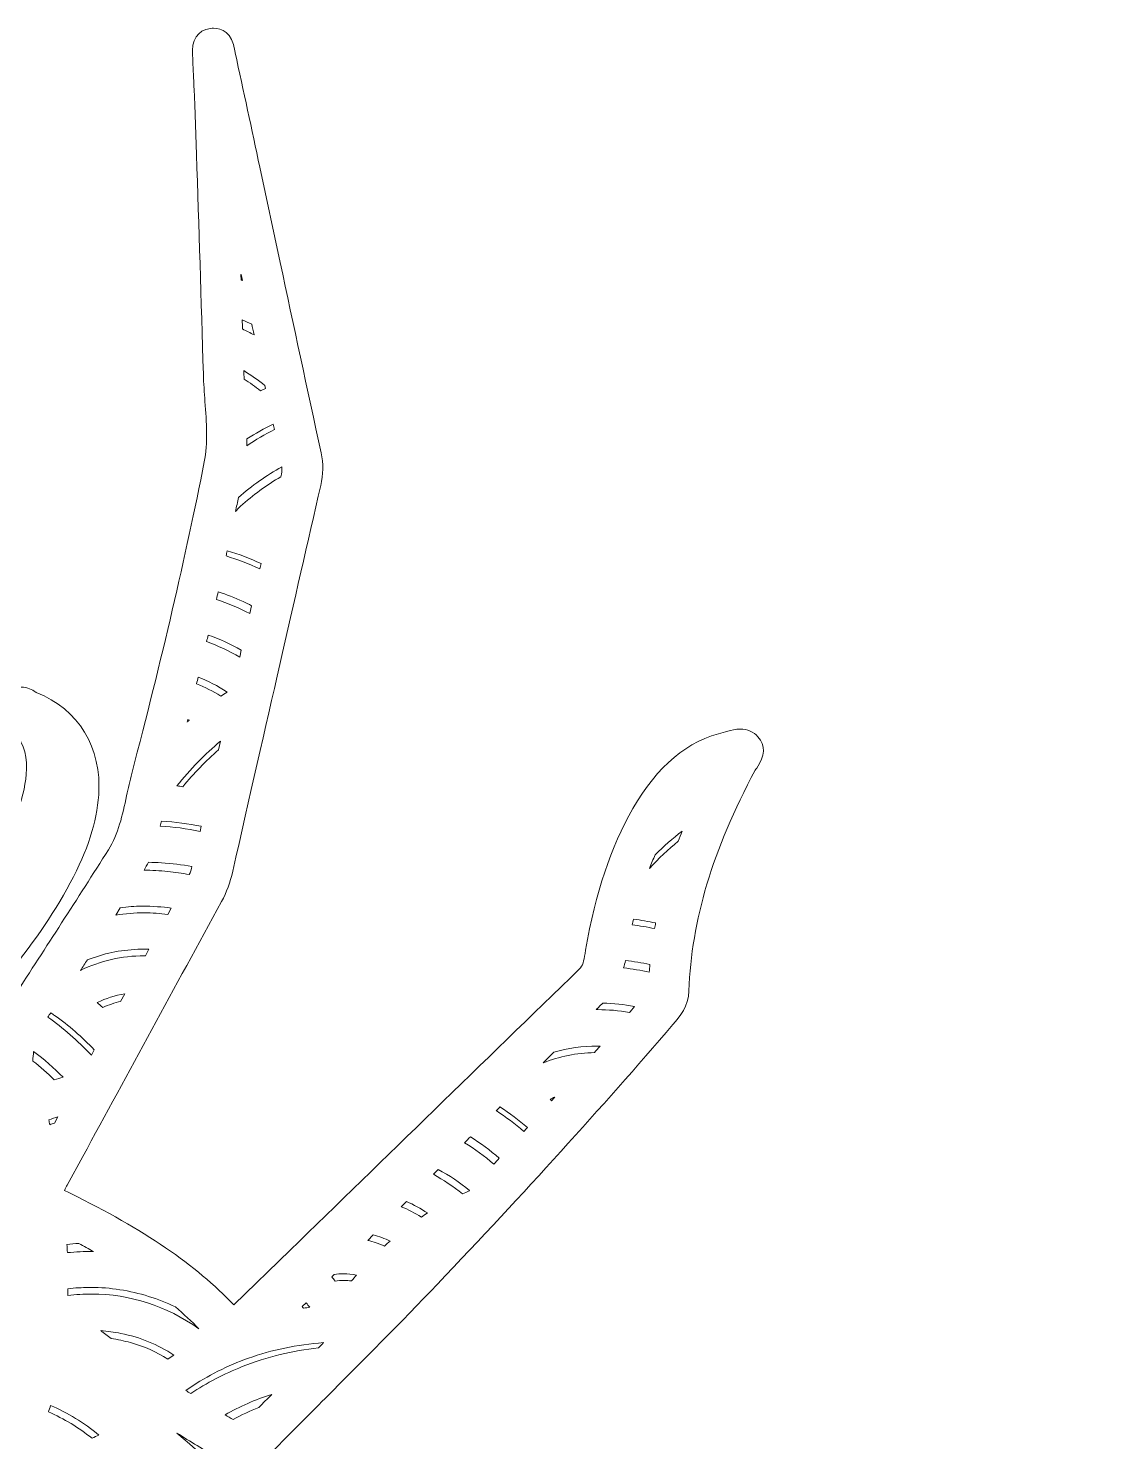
# Model space of a CAD drawing. Extents: x 25 to 1975, y -721 to -279.
# Drawn here: x 1022.4 to 1182.7, y -491.5 to -280.5 of the extents above; entities that cross this region are included whole.
import ezdxf

# ---------------------------------------------------------------- set-up
doc = ezdxf.new("R2010")
doc.units = 0
doc.header["$MEASUREMENT"] = 0
doc.layers.add('Layer 1', color=7, linetype='Continuous')

msp = doc.modelspace()

# ---------------------------------------------------------------- linework, layer by layer
at = {"layer": 'Layer 1', "lineweight": 0}
for points, knots in [([(1180.19, -499.8), (1180.19, -499.8), (1180.14, -499.78), (1180.14, -499.78), (1180.09, -499.76), (1180.04, -499.74), (1179.99, -499.72), (1175.73, -497.43), (1171.24, -496.03), (1166.66, -495.58), (1165.27, -495.44), (1163.86, -495.37), (1162.48, -495.37), (1153.14, -495.37), (1144.33, -498.52), (1136.28, -504.73), (1132.46, -507.67), (1128.27, -509.45), (1122.71, -510.51), (1120.55, -510.92), (1118.39, -511.4), (1116.27, -511.88), (1114.79, -512.21), (1113.27, -512.55), (1111.76, -512.87), (1109.78, -513.27), (1107.82, -513.69), (1105.85, -514.1), (1105.85, -514.1), (1105.64, -514.15), (1105.64, -514.15), (1096.78, -516.02), (1087.62, -517.95), (1078.51, -519.11), (1078.39, -519.13), (1078.28, -519.13), (1078.18, -519.13), (1077.85, -519.13), (1077.59, -519.06), (1077.15, -518.68), (1065.14, -508.17), (1054.47, -498.84), (1044.54, -490.17), (1046.52, -491.42), (1048.56, -492.68), (1050.68, -493.94), (1052.03, -494.74), (1053.19, -495.11), (1054.33, -495.11), (1055.9, -495.11), (1057.32, -494.42), (1058.78, -492.93), (1061.4, -490.28), (1064.08, -487.59), (1066.66, -484.99), (1066.66, -484.99), (1066.74, -484.92), (1066.74, -484.92), (1072.24, -479.4), (1077.92, -473.7), (1083.4, -467.94), (1096.36, -454.31), (1107.85, -441.64), (1118.53, -429.21), (1119.56, -428.01), (1120.85, -426.51), (1120.93, -424.15), (1121.29, -413.65), (1124.43, -403.18), (1130.82, -391.21), (1130.85, -391.16), (1130.95, -391), (1131.03, -390.9), (1132.31, -389.12), (1132.37, -387.54), (1131.22, -386.23), (1130.57, -385.49), (1129.64, -385.09), (1128.6, -385.09), (1127.89, -385.09), (1127.25, -385.26), (1126.73, -385.41), (1126.61, -385.44), (1126.49, -385.47), (1126.37, -385.5), (1120.65, -386.87), (1116.26, -390.51), (1112.56, -396.97), (1109.25, -402.73), (1107.01, -409.44), (1105.5, -418.08), (1105.5, -418.08), (1105.42, -418.57), (1105.42, -418.57), (1105.22, -419.77), (1105.09, -420.42), (1104.59, -420.9), (1090.19, -434.88), (1075.57, -449.11), (1061.43, -462.86), (1061.43, -462.86), (1053.02, -471.04), (1053.02, -471.04), (1047.39, -465.09), (1039.59, -459.77), (1028.6, -454.38), (1028.37, -454.26), (1028.05, -454.1), (1027.75, -453.95), (1027.9, -453.67), (1028.06, -453.38), (1028.17, -453.17), (1028.17, -453.17), (1030.49, -448.9), (1030.49, -448.9), (1037.27, -436.42), (1044.27, -423.51), (1051.19, -410.83), (1051.94, -409.45), (1052.49, -407.98), (1052.86, -406.32), (1057.96, -383.87), (1062.13, -365.58), (1065.99, -348.75), (1066.38, -347.05), (1066.4, -345.5), (1066.04, -343.84), (1063.99, -334.39), (1061.94, -324.77), (1059.95, -315.46), (1059.95, -315.46), (1056.9, -301.2), (1056.9, -301.2), (1055.71, -295.61), (1054.47, -289.83), (1053.22, -284.14), (1053.21, -284.08), (1053.2, -284), (1053.19, -283.92), (1053.19, -283.92), (1053.18, -283.87), (1053.18, -283.87), (1052.79, -281.07), (1051.23, -280.48), (1050, -280.48), (1049.85, -280.48), (1049.7, -280.49), (1049.54, -280.51), (1047.6, -280.77), (1046.63, -282.27), (1046.87, -284.63), (1046.87, -284.63), (1046.88, -284.69), (1046.88, -284.69), (1046.89, -284.78), (1046.9, -284.86), (1046.9, -284.93), (1046.93, -286.24), (1047, -287.56), (1047.06, -288.83), (1047.12, -289.84), (1047.17, -290.88), (1047.2, -291.9), (1047.2, -291.9), (1047.45, -299.32), (1047.45, -299.32), (1047.8, -310.04), (1048.17, -321.13), (1048.48, -332.1), (1048.52, -333.49), (1048.62, -334.86), (1048.72, -336.19), (1048.95, -339.35), (1049.18, -342.34), (1048.61, -345.22), (1045.83, -359.33), (1042.29, -374.54), (1037.79, -391.73), (1037.51, -392.83), (1037.27, -393.94), (1037.03, -395.03), (1036.4, -397.97), (1035.8, -400.75), (1034.31, -403.11), (1029.72, -410.37), (1024.96, -417.71), (1020.36, -424.81), (1020.36, -424.81), (1019.92, -425.49), (1019.92, -425.49), (1019.59, -424.59), (1019.23, -423.68), (1018.82, -422.79), (1018.69, -422.48), (1018.69, -422.39), (1018.68, -422.38), (1018.69, -422.37), (1018.72, -422.26), (1019.02, -421.92), (1022.69, -417.74), (1025.92, -413.07), (1028.63, -408.03), (1031.22, -403.2), (1032.57, -399.03), (1032.86, -394.91), (1033.36, -387.87), (1029.88, -382.15), (1023.56, -379.61), (1023.51, -379.58), (1023.45, -379.54), (1023.4, -379.51), (1022.97, -379.26), (1022.26, -378.83), (1021.32, -378.83), (1020.66, -378.83), (1019.44, -379.04), (1018.57, -380.51), (1018.12, -381.26), (1017.34, -383.21), (1019.68, -384.96), (1019.73, -384.99), (1019.78, -385.03), (1019.82, -385.06), (1021.43, -386.68), (1022.15, -388.58), (1022.09, -391.03), (1021.99, -395.18), (1020.19, -398.98), (1018.45, -402.16), (1017.83, -403.28), (1017.21, -404.39), (1016.52, -405.47), (1016.02, -404), (1015.32, -402.47), (1014.27, -401.03), (1013.83, -400.42), (1013.75, -400.1), (1013.88, -399.42), (1014.56, -395.96), (1012.76, -392.49), (1009.52, -390.97), (1008.51, -390.5), (1007.44, -390.26), (1006.35, -390.26), (1004.12, -390.26), (1001.99, -391.26), (1000.36, -393.08), (1000.22, -393.24), (1000.11, -393.38), (1000.01, -393.51), (999.59, -393.5), (999.15, -393.5), (998.68, -393.5), (997.14, -393.5), (995.6, -393.56), (994.12, -393.62), (994.11, -393.61), (994.1, -393.6), (994.09, -393.59), (992.28, -391.4), (990.08, -390.24), (987.73, -390.24), (986.45, -390.24), (985.2, -390.58), (984, -391.27), (980.67, -393.17), (979.32, -397.13), (980.64, -401.12), (980.68, -401.27), (980.74, -401.4), (980.79, -401.52), (980.07, -402.64), (979.54, -403.83), (979.1, -405.02), (976.69, -401.3), (975.13, -397.88), (974.24, -394.4), (973.14, -390.07), (973.8, -387.11), (976.4, -384.78), (978.36, -383.04), (977.81, -381.33), (977.31, -380.46), (976.71, -379.43), (975.75, -378.84), (974.67, -378.84), (973.87, -378.84), (973.26, -379.16), (972.89, -379.36), (972.89, -379.36), (972.8, -379.4), (972.79, -379.41), (967.2, -381.63), (963.96, -385.61), (963.15, -391.24), (962.41, -396.41), (964.05, -401.06), (965.57, -404.53), (968.56, -411.38), (972.96, -417.21), (976.46, -421.53), (976.61, -421.71), (976.76, -421.87), (976.9, -422.01), (976.48, -423.03), (976.08, -424.05), (975.68, -425.09), (973.72, -422.05), (971.76, -419.01), (969.8, -415.97), (966.94, -411.52), (964.08, -407.08), (961.22, -402.64), (960.89, -402.13), (960.64, -401.51), (960.41, -400.57), (959.59, -397.32), (958.73, -394.05), (957.9, -390.88), (956.07, -383.92), (954.18, -376.73), (952.64, -369.59), (952.07, -366.93), (951.42, -364.28), (950.8, -361.72), (948.6, -352.65), (946.32, -343.27), (947.23, -333.67), (947.88, -326.84), (948.01, -319.9), (948.13, -313.19), (948.19, -310.26), (948.24, -307.22), (948.34, -304.25), (948.34, -304.25), (948.44, -301.52), (948.44, -301.52), (948.62, -296.07), (948.81, -290.43), (948.96, -284.88), (948.96, -284.81), (948.97, -284.74), (948.98, -284.66), (948.98, -284.66), (948.99, -284.61), (948.99, -284.61), (949.06, -283.92), (949.2, -282.64), (948.32, -281.58), (947.79, -280.95), (947.01, -280.56), (946.11, -280.5), (946.03, -280.5), (945.95, -280.5), (945.88, -280.5), (944.91, -280.5), (943.23, -280.89), (942.8, -283.56), (942.79, -283.62), (942.77, -283.71), (942.76, -283.78), (942.63, -284.07), (942.58, -284.34), (942.55, -284.55), (942.55, -284.55), (939.75, -297.61), (939.75, -297.61), (936.59, -312.32), (933.44, -327.03), (930.29, -341.74), (930.29, -341.74), (930.26, -341.91), (930.26, -341.91), (929.81, -344.01), (929.3, -346.38), (929.93, -349.07), (931.58, -356.13), (933.21, -363.33), (934.79, -370.3), (934.79, -370.3), (934.81, -370.42), (934.81, -370.42), (936.7, -378.73), (938.64, -387.32), (940.64, -395.76), (940.96, -397.09), (941.23, -398.48), (941.49, -399.82), (942.27, -403.8), (943.07, -407.91), (945.2, -411.78), (950.69, -421.77), (956.15, -431.85), (961.44, -441.59), (961.44, -441.59), (961.85, -442.36), (961.85, -442.36), (963.7, -445.76), (965.54, -449.17), (967.39, -452.58), (967.75, -453.23), (967.95, -453.65), (968.07, -453.92), (967.83, -454.06), (967.45, -454.27), (966.85, -454.57), (958.19, -458.93), (949.21, -464.07), (942.03, -472.1), (940.14, -470.16), (938.22, -468.22), (936.36, -466.34), (936.36, -466.34), (926.91, -456.8), (926.91, -456.8), (915.62, -445.42), (903.96, -433.64), (892.29, -421.94), (891.19, -420.84), (890.61, -419.62), (890.29, -417.76), (888.66, -408.32), (886.07, -401.11), (882.15, -395.09), (878.76, -389.88), (874.67, -386.76), (869.65, -385.55), (869.53, -385.52), (869.41, -385.48), (869.28, -385.45), (869.28, -385.45), (869.23, -385.43), (869.23, -385.43), (868.7, -385.28), (868.03, -385.09), (867.29, -385.09), (866.19, -385.09), (865.21, -385.54), (864.55, -386.35), (862.96, -388.29), (864.39, -390.29), (864.86, -390.94), (864.94, -391.06), (865.06, -391.23), (865.09, -391.29), (871.09, -402.46), (874.17, -412.24), (874.8, -422.07), (875, -425.27), (876.05, -427.8), (878.19, -430.26), (896.96, -451.89), (916.94, -473.12), (937.55, -493.36), (938.82, -494.6), (940.1, -495.2), (941.48, -495.2), (942.48, -495.2), (943.47, -494.9), (944.59, -494.25), (946.81, -492.96), (949, -491.65), (951.15, -490.3), (941.05, -499.09), (930.78, -508.07), (920.72, -517.02), (919.17, -518.39), (917.85, -518.95), (916.14, -518.95), (915.6, -518.95), (915.02, -518.9), (914.36, -518.79), (900.84, -516.53), (887.21, -513.54), (874.03, -510.65), (871.46, -510.08), (868.89, -509.52), (866.32, -508.96), (865.18, -508.71), (864.24, -508.23), (863.19, -507.34), (856.62, -501.81), (849.46, -498.13), (841.9, -496.39), (838.9, -495.7), (835.91, -495.35), (833.01, -495.35), (827.1, -495.35), (821.38, -496.8), (816, -499.65), (815.95, -499.68), (815.87, -499.71), (815.78, -499.74), (813.15, -500.8), (813.19, -502.64), (813.45, -503.65), (813.83, -505.17), (815.07, -506.04), (816.84, -506.04), (816.84, -506.04), (817.25, -506.03), (817.25, -506.03), (817.26, -506.03), (817.32, -506.03), (817.33, -506.03), (817.87, -506.09), (818.4, -506.14), (818.95, -506.19), (820.02, -506.3), (821.12, -506.4), (822.17, -506.56), (836.16, -508.7), (846.43, -513.34), (854.49, -521.16), (855.66, -522.3), (857.05, -522.76), (858.13, -523.03), (880, -528.54), (901.39, -533.93), (922.58, -539.36), (923.35, -539.56), (924.05, -539.66), (924.72, -539.66), (926.53, -539.66), (928.07, -538.95), (929.57, -537.43), (938.29, -528.63), (947.18, -519.75), (955.76, -511.21), (954.45, -513.28), (953.17, -515.49), (951.92, -517.85), (945.34, -530.27), (940.62, -544.49), (937.07, -562.59), (936.83, -563.77), (936.59, -564.95), (936.35, -566.14), (935.16, -571.89), (933.94, -577.82), (934.05, -583.92), (934.38, -601.44), (934.91, -619.14), (935.42, -636.26), (935.42, -636.26), (935.53, -640.06), (935.53, -640.06), (935.54, -640.48), (935.55, -640.91), (935.56, -641.34), (935.67, -645.44), (935.78, -649.68), (937.38, -653.96), (940.79, -663.12), (944.1, -672.47), (947.29, -681.52), (947.29, -681.52), (947.32, -681.58), (947.32, -681.58), (948.79, -685.76), (950.27, -689.93), (951.76, -694.11), (954.63, -702.14), (957.23, -709.33), (959.72, -716.08), (959.74, -716.14), (959.79, -716.35), (959.81, -716.46), (960, -717.27), (960.56, -719.74), (963.13, -719.74), (963.38, -719.74), (963.63, -719.71), (963.88, -719.66), (964.78, -719.47), (966.8, -718.65), (966.16, -715.21), (966.14, -715.08), (966.1, -714.9), (966.1, -714.83), (964.83, -698.88), (963, -685.66), (960.33, -673.22), (958.5, -664.7), (956.43, -655.06), (950.88, -646.7), (950.87, -646.59), (950.87, -646.36), (950.87, -646.24), (950.87, -646.13), (950.87, -646.03), (950.86, -645.92), (950.86, -645.92), (950.81, -642.25), (950.81, -642.25), (950.75, -639.09), (950.7, -635.93), (950.67, -632.77), (950.62, -628.86), (950.59, -624.95), (950.56, -621.05), (950.49, -611.45), (950.42, -601.54), (950.1, -591.74), (950.07, -590.54), (949.97, -589.35), (949.88, -588.17), (949.66, -585.28), (949.45, -582.54), (950.04, -579.96), (952.9, -567.44), (956.59, -556.44), (961.3, -546.36), (961.22, -550.52), (961.54, -554.45), (962.25, -558.26), (965.28, -574.49), (974.16, -587.61), (989.41, -598.37), (990.58, -599.19), (991.53, -599.9), (992.3, -600.48), (994.64, -602.22), (995.93, -603.18), (997.71, -603.18), (999.5, -603.18), (1000.84, -602.19), (1003.27, -600.38), (1003.27, -600.38), (1003.31, -600.35), (1003.31, -600.35), (1004.1, -599.76), (1004.99, -599.1), (1006.09, -598.32), (1021.09, -587.67), (1029.91, -574.79), (1033.06, -558.93), (1033.92, -554.61), (1034.27, -550.14), (1034.11, -545.38), (1038.55, -554.59), (1042.2, -565.19), (1045.45, -578.24), (1045.45, -578.24), (1045.61, -578.86), (1045.61, -578.86), (1045.91, -580.04), (1046.2, -581.16), (1046.16, -582.23), (1046.11, -583.3), (1046.07, -584.38), (1046.02, -585.48), (1045.81, -590.61), (1045.59, -595.91), (1045.52, -601.15), (1045.45, -607.24), (1045.4, -613.43), (1045.36, -619.41), (1045.36, -619.41), (1045.36, -619.76), (1045.36, -619.76), (1045.31, -627.1), (1045.26, -634.69), (1045.14, -642.14), (1045.13, -642.66), (1045.15, -643.17), (1045.17, -643.67), (1045.23, -645.07), (1045.27, -646.28), (1044.67, -647.17), (1042.34, -650.63), (1040.58, -654.58), (1038.95, -659.99), (1033.49, -678.07), (1031.46, -696.45), (1029.85, -713.74), (1029.77, -714.61), (1029.68, -715.62), (1029.67, -716.65), (1029.66, -717.58), (1029.96, -718.39), (1030.54, -718.97), (1031.06, -719.5), (1031.77, -719.8), (1032.53, -719.8), (1032.63, -719.8), (1032.73, -719.79), (1032.84, -719.78), (1033.86, -719.68), (1034.88, -718.98), (1035.37, -718.05), (1035.76, -717.31), (1036.02, -716.56), (1036.25, -715.9), (1039.42, -706.78), (1042.27, -698.77), (1044.97, -691.39), (1047.24, -685.2), (1049.48, -678.88), (1051.66, -672.76), (1051.66, -672.76), (1051.68, -672.7), (1051.68, -672.7), (1054.11, -665.89), (1056.62, -658.84), (1059.16, -651.94), (1059.76, -650.32), (1060.07, -648.74), (1060.11, -647.11), (1060.33, -638.94), (1060.56, -630.77), (1060.8, -622.59), (1060.8, -622.59), (1060.81, -622.05), (1060.81, -622.05), (1061.02, -614.85), (1061.23, -607.64), (1061.42, -600.44), (1061.47, -598.59), (1061.58, -596.69), (1061.68, -594.83), (1061.94, -590.23), (1062.2, -585.47), (1061.68, -580.78), (1059.64, -562.43), (1055.86, -546.33), (1050.12, -531.54), (1047.58, -525), (1044.54, -518.07), (1040.39, -511.48), (1048.61, -519.66), (1056.89, -527.96), (1064.93, -536.02), (1064.93, -536.02), (1066.4, -537.5), (1066.4, -537.5), (1067.5, -538.6), (1068.91, -539.73), (1071.01, -539.73), (1071.55, -539.73), (1072.1, -539.65), (1072.68, -539.5), (1094.3, -533.98), (1115.81, -528.6), (1136.62, -523.39), (1136.62, -523.39), (1136.67, -523.37), (1136.67, -523.37), (1138.97, -522.8), (1140.79, -521.79), (1142.39, -520.22), (1144.83, -517.82), (1147.75, -515.72), (1151.32, -513.78), (1159.52, -509.32), (1168.44, -506.78), (1178.59, -506.03), (1178.59, -506.03), (1178.64, -506.03), (1178.64, -506.03), (1178.64, -506.03), (1178.85, -506.03), (1178.85, -506.03), (1178.94, -506.03), (1179.03, -506.03), (1179.11, -506.03), (1181.3, -506.03), (1182.29, -504.63), (1182.49, -503.31), (1182.65, -502.22), (1182.39, -500.72), (1180.19, -499.8)], [0, 0, 0, 0, 1, 1, 1, 2, 2, 2, 3, 3, 3, 4, 4, 4, 5, 5, 5, 6, 6, 6, 7, 7, 7, 8, 8, 8, 9, 9, 9, 10, 10, 10, 11, 11, 11, 12, 12, 12, 13, 13, 13, 14, 14, 14, 15, 15, 15, 16, 16, 16, 17, 17, 17, 18, 18, 18, 19, 19, 19, 20, 20, 20, 21, 21, 21, 22, 22, 22, 23, 23, 23, 24, 24, 24, 25, 25, 25, 26, 26, 26, 27, 27, 27, 28, 28, 28, 29, 29, 29, 30, 30, 30, 31, 31, 31, 32, 32, 32, 33, 33, 33, 34, 34, 34, 35, 35, 35, 36, 36, 36, 37, 37, 37, 38, 38, 38, 39, 39, 39, 40, 40, 40, 41, 41, 41, 42, 42, 42, 43, 43, 43, 44, 44, 44, 45, 45, 45, 46, 46, 46, 47, 47, 47, 48, 48, 48, 49, 49, 49, 50, 50, 50, 51, 51, 51, 52, 52, 52, 53, 53, 53, 54, 54, 54, 55, 55, 55, 56, 56, 56, 57, 57, 57, 58, 58, 58, 59, 59, 59, 60, 60, 60, 61, 61, 61, 62, 62, 62, 63, 63, 63, 64, 64, 64, 65, 65, 65, 66, 66, 66, 67, 67, 67, 68, 68, 68, 69, 69, 69, 70, 70, 70, 71, 71, 71, 72, 72, 72, 73, 73, 73, 74, 74, 74, 75, 75, 75, 76, 76, 76, 77, 77, 77, 78, 78, 78, 79, 79, 79, 80, 80, 80, 81, 81, 81, 82, 82, 82, 83, 83, 83, 84, 84, 84, 85, 85, 85, 86, 86, 86, 87, 87, 87, 88, 88, 88, 89, 89, 89, 90, 90, 90, 91, 91, 91, 92, 92, 92, 93, 93, 93, 94, 94, 94, 95, 95, 95, 96, 96, 96, 97, 97, 97, 98, 98, 98, 99, 99, 99, 100, 100, 100, 101, 101, 101, 102, 102, 102, 103, 103, 103, 104, 104, 104, 105, 105, 105, 106, 106, 106, 107, 107, 107, 108, 108, 108, 109, 109, 109, 110, 110, 110, 111, 111, 111, 112, 112, 112, 113, 113, 113, 114, 114, 114, 115, 115, 115, 116, 116, 116, 117, 117, 117, 118, 118, 118, 119, 119, 119, 120, 120, 120, 121, 121, 121, 122, 122, 122, 123, 123, 123, 124, 124, 124, 125, 125, 125, 126, 126, 126, 127, 127, 127, 128, 128, 128, 129, 129, 129, 130, 130, 130, 131, 131, 131, 132, 132, 132, 133, 133, 133, 134, 134, 134, 135, 135, 135, 136, 136, 136, 137, 137, 137, 138, 138, 138, 139, 139, 139, 140, 140, 140, 141, 141, 141, 142, 142, 142, 143, 143, 143, 144, 144, 144, 145, 145, 145, 146, 146, 146, 147, 147, 147, 148, 148, 148, 149, 149, 149, 150, 150, 150, 151, 151, 151, 152, 152, 152, 153, 153, 153, 154, 154, 154, 155, 155, 155, 156, 156, 156, 157, 157, 157, 158, 158, 158, 159, 159, 159, 160, 160, 160, 161, 161, 161, 162, 162, 162, 163, 163, 163, 164, 164, 164, 165, 165, 165, 166, 166, 166, 167, 167, 167, 168, 168, 168, 169, 169, 169, 170, 170, 170, 171, 171, 171, 172, 172, 172, 173, 173, 173, 174, 174, 174, 175, 175, 175, 176, 176, 176, 177, 177, 177, 178, 178, 178, 179, 179, 179, 180, 180, 180, 181, 181, 181, 182, 182, 182, 183, 183, 183, 184, 184, 184, 185, 185, 185, 186, 186, 186, 187, 187, 187, 188, 188, 188, 189, 189, 189, 190, 190, 190, 191, 191, 191, 192, 192, 192, 193, 193, 193, 194, 194, 194, 195, 195, 195, 196, 196, 196, 197, 197, 197, 198, 198, 198, 199, 199, 199, 200, 200, 200, 201, 201, 201, 202, 202, 202, 203, 203, 203, 204, 204, 204, 205, 205, 205, 206, 206, 206, 207, 207, 207, 208, 208, 208, 209, 209, 209, 210, 210, 210, 211, 211, 211, 212, 212, 212, 213, 213, 213, 214, 214, 214, 215, 215, 215, 216, 216, 216, 217, 217, 217, 218, 218, 218, 219, 219, 219, 220, 220, 220, 221, 221, 221, 222, 222, 222, 223, 223, 223, 224, 224, 224, 225, 225, 225, 226, 226, 226, 227, 227, 227, 228, 228, 228, 229, 229, 229, 230, 230, 230, 231, 231, 231, 232, 232, 232, 233, 233, 233, 234, 234, 234, 235, 235, 235, 236, 236, 236, 237, 237, 237, 238, 238, 238, 239, 239, 239, 240, 240, 240, 241, 241, 241, 242, 242, 242, 243, 243, 243, 244, 244, 244, 245, 245, 245, 246, 246, 246, 247, 247, 247, 248, 248, 248, 249, 249, 249, 250, 250, 250, 251, 251, 251, 252, 252, 252, 253, 253, 253, 254, 254, 254, 255, 255, 255, 256, 256, 256, 257, 257, 257, 257]), ([(1054.1, -317.24), (1054.1, -317.24), (1054.3, -318.15), (1054.3, -318.15), (1054.23, -318.12), (1054.17, -318.09), (1054.1, -318.07), (1054.1, -318.07), (1054.07, -317.23), (1054.07, -317.23), (1054.08, -317.23), (1054.09, -317.24), (1054.1, -317.24)], [0, 0, 0, 0, 1, 1, 1, 2, 2, 2, 3, 3, 3, 4, 4, 4, 4]), ([(1056.04, -326.26), (1055.48, -325.94), (1054.9, -325.65), (1054.32, -325.37), (1054.31, -324.91), (1054.3, -324.45), (1054.28, -323.99), (1054.76, -324.21), (1055.24, -324.44), (1055.7, -324.67), (1055.79, -325.07), (1055.91, -325.65), (1056.04, -326.26)], [0, 0, 0, 0, 1, 1, 1, 2, 2, 2, 3, 3, 3, 4, 4, 4, 4]), ([(1057.66, -333.81), (1057.66, -333.81), (1057.75, -334.25), (1057.75, -334.25), (1057.5, -334.36), (1057.26, -334.48), (1057.01, -334.6), (1056.22, -333.97), (1055.39, -333.38), (1054.56, -332.84), (1054.54, -332.39), (1054.52, -331.98), (1054.5, -331.59), (1055.59, -332.26), (1056.65, -333), (1057.66, -333.81)], [0, 0, 0, 0, 1, 1, 1, 2, 2, 2, 3, 3, 3, 4, 4, 4, 5, 5, 5, 5]), ([(1059.07, -340.39), (1057.67, -341.1), (1056.29, -341.91), (1054.95, -342.8), (1054.96, -342.47), (1054.97, -342.13), (1054.98, -341.78), (1056.24, -340.97), (1057.56, -340.23), (1058.89, -339.57), (1058.95, -339.85), (1059.01, -340.12), (1059.07, -340.39)], [0, 0, 0, 0, 1, 1, 1, 2, 2, 2, 3, 3, 3, 4, 4, 4, 4]), ([(1053.72, -350.5), (1055.71, -348.75), (1057.88, -347.23), (1060.19, -345.97), (1060.21, -346.44), (1060.16, -346.91), (1060.05, -347.43), (1057.89, -348.68), (1055.87, -350.16), (1054.03, -351.84), (1053.75, -352.09), (1053.5, -352.36), (1053.28, -352.61), (1053.43, -351.9), (1053.57, -351.2), (1053.72, -350.5)], [0, 0, 0, 0, 1, 1, 1, 2, 2, 2, 3, 3, 3, 4, 4, 4, 5, 5, 5, 5]), ([(1052.04, -358.47), (1053.77, -358.99), (1055.46, -359.63), (1057.09, -360.39), (1057.09, -360.39), (1056.91, -361.19), (1056.91, -361.19), (1055.27, -360.43), (1053.59, -359.78), (1051.87, -359.25), (1051.92, -358.99), (1051.98, -358.73), (1052.04, -358.47)], [0, 0, 0, 0, 1, 1, 1, 2, 2, 2, 3, 3, 3, 4, 4, 4, 4]), ([(1050.68, -364.61), (1051.94, -365.01), (1053.16, -365.49), (1054.4, -366.06), (1054.82, -366.25), (1055.24, -366.46), (1055.66, -366.67), (1055.66, -366.67), (1055.39, -367.85), (1055.39, -367.85), (1053.79, -367.01), (1052.13, -366.31), (1050.42, -365.75), (1050.51, -365.37), (1050.59, -364.99), (1050.68, -364.61)], [0, 0, 0, 0, 1, 1, 1, 2, 2, 2, 3, 3, 3, 4, 4, 4, 5, 5, 5, 5]), ([(1049.19, -371.06), (1050.9, -371.64), (1052.55, -372.39), (1054.14, -373.32), (1054.14, -373.32), (1053.9, -374.38), (1053.9, -374.38), (1052.32, -373.43), (1050.67, -372.64), (1048.96, -372.03), (1049.04, -371.71), (1049.12, -371.39), (1049.19, -371.06)], [0, 0, 0, 0, 1, 1, 1, 2, 2, 2, 3, 3, 3, 4, 4, 4, 4]), ([(1047.7, -377.33), (1049.19, -377.91), (1050.63, -378.65), (1052.01, -379.56), (1051.69, -379.76), (1051.38, -379.96), (1051.09, -380.17), (1049.93, -379.44), (1048.72, -378.82), (1047.46, -378.32), (1047.54, -377.99), (1047.62, -377.66), (1047.7, -377.33)], [0, 0, 0, 0, 1, 1, 1, 2, 2, 2, 3, 3, 3, 4, 4, 4, 4]), ([(1046.15, -383.64), (1046.23, -383.67), (1046.31, -383.71), (1046.4, -383.75), (1046.28, -383.85), (1046.16, -383.95), (1046.04, -384.06), (1046.08, -383.92), (1046.11, -383.78), (1046.15, -383.64)], [0, 0, 0, 0, 1, 1, 1, 2, 2, 2, 3, 3, 3, 3]), ([(1051.05, -386.89), (1051.05, -386.89), (1050.75, -388.2), (1050.75, -388.2), (1048.84, -389.84), (1047.05, -391.68), (1045.41, -393.69), (1045.12, -393.65), (1044.83, -393.62), (1044.53, -393.58), (1046.53, -391.08), (1048.71, -388.84), (1051.05, -386.89)], [0, 0, 0, 0, 1, 1, 1, 2, 2, 2, 3, 3, 3, 4, 4, 4, 4]), ([(1042.24, -398.82), (1044.27, -398.96), (1046.25, -399.22), (1048.15, -399.6), (1048.15, -399.6), (1047.98, -400.36), (1047.98, -400.36), (1046, -399.95), (1044.02, -399.68), (1042.04, -399.56), (1042.11, -399.31), (1042.18, -399.07), (1042.24, -398.82)], [0, 0, 0, 0, 1, 1, 1, 2, 2, 2, 3, 3, 3, 4, 4, 4, 4]), ([(1115.89, -403.85), (1117.16, -402.58), (1118.5, -401.41), (1119.9, -400.33), (1119.71, -400.84), (1119.52, -401.34), (1119.34, -401.84), (1117.85, -403.06), (1116.4, -404.42), (1115.03, -405.88), (1115.3, -405.19), (1115.59, -404.51), (1115.89, -403.85)], [0, 0, 0, 0, 1, 1, 1, 2, 2, 2, 3, 3, 3, 4, 4, 4, 4]), ([(1040.28, -404.97), (1040.93, -404.98), (1041.58, -405.01), (1042.22, -405.05), (1043.77, -405.14), (1045.29, -405.33), (1046.78, -405.61), (1046.67, -406.03), (1046.53, -406.44), (1046.37, -406.81), (1045.3, -406.61), (1044.22, -406.45), (1043.15, -406.34), (1041.98, -406.22), (1040.8, -406.16), (1039.63, -406.16), (1039.87, -405.77), (1040.08, -405.38), (1040.28, -404.97)], [0, 0, 0, 0, 1, 1, 1, 2, 2, 2, 3, 3, 3, 4, 4, 4, 5, 5, 5, 6, 6, 6, 6]), ([(1036.09, -411.75), (1037.15, -411.62), (1038.23, -411.54), (1039.32, -411.51), (1040.95, -411.53), (1042.37, -411.63), (1043.69, -411.81), (1043.69, -411.81), (1043.18, -412.75), (1043.18, -412.75), (1042.02, -412.6), (1040.84, -412.52), (1039.68, -412.52), (1038.25, -412.52), (1036.82, -412.64), (1035.4, -412.85), (1035.4, -412.85), (1036.09, -411.75), (1036.09, -411.75)], [0, 0, 0, 0, 1, 1, 1, 2, 2, 2, 3, 3, 3, 4, 4, 4, 5, 5, 5, 6, 6, 6, 6]), ([(1112.64, -413.47), (1113.75, -413.61), (1114.86, -413.8), (1115.95, -414.03), (1115.9, -414.31), (1115.85, -414.59), (1115.8, -414.87), (1114.69, -414.64), (1113.57, -414.45), (1112.45, -414.31), (1112.51, -414.03), (1112.57, -413.75), (1112.64, -413.47)], [0, 0, 0, 0, 1, 1, 1, 2, 2, 2, 3, 3, 3, 4, 4, 4, 4]), ([(1031.17, -419.55), (1033.53, -418.61), (1036.05, -418.07), (1038.68, -417.96), (1039.02, -417.95), (1039.36, -417.94), (1039.7, -417.94), (1039.92, -417.94), (1040.14, -417.95), (1040.36, -417.95), (1040.36, -417.95), (1039.83, -418.93), (1039.83, -418.93), (1039.78, -418.93), (1039.72, -418.93), (1039.67, -418.93), (1036.31, -418.93), (1033.12, -419.66), (1030.15, -421.11), (1030.48, -420.61), (1030.82, -420.09), (1031.17, -419.55)], [0, 0, 0, 0, 1, 1, 1, 2, 2, 2, 3, 3, 3, 4, 4, 4, 5, 5, 5, 6, 6, 6, 7, 7, 7, 7]), ([(1111.44, -419.64), (1112.67, -419.78), (1113.89, -419.98), (1115.09, -420.24), (1115.06, -420.62), (1115.03, -421), (1115, -421.38), (1113.75, -421.09), (1112.47, -420.88), (1111.18, -420.75), (1111.28, -420.39), (1111.37, -420.02), (1111.44, -419.64)], [0, 0, 0, 0, 1, 1, 1, 2, 2, 2, 3, 3, 3, 4, 4, 4, 4]), ([(1036.14, -425.74), (1035.23, -425.96), (1034.34, -426.26), (1033.46, -426.65), (1033.18, -426.39), (1032.9, -426.14), (1032.63, -425.91), (1033.94, -425.29), (1035.31, -424.86), (1036.75, -424.6), (1036.75, -424.6), (1036.14, -425.74), (1036.14, -425.74)], [0, 0, 0, 0, 1, 1, 1, 2, 2, 2, 3, 3, 3, 4, 4, 4, 4]), ([(1108.08, -425.99), (1109.66, -426.03), (1111.25, -426.21), (1112.8, -426.51), (1112.59, -426.75), (1112.05, -427.38), (1112.05, -427.38), (1110.48, -427.1), (1108.89, -426.97), (1107.31, -426.97), (1107.24, -426.97), (1107.16, -426.97), (1107.09, -426.97), (1107.4, -426.66), (1108.06, -426.01), (1108.08, -425.99)], [0, 0, 0, 0, 1, 1, 1, 2, 2, 2, 3, 3, 3, 4, 4, 4, 5, 5, 5, 5]), ([(1025.73, -427.44), (1025.91, -427.56), (1026.09, -427.69), (1026.27, -427.82), (1028.4, -429.32), (1030.39, -431.05), (1032.21, -432.96), (1032.21, -432.96), (1031.79, -433.75), (1031.79, -433.75), (1029.73, -431.61), (1027.55, -429.71), (1025.28, -428.09), (1025.42, -427.88), (1025.57, -427.66), (1025.73, -427.44)], [0, 0, 0, 0, 1, 1, 1, 2, 2, 2, 3, 3, 3, 4, 4, 4, 5, 5, 5, 5]), ([(1100.76, -433.32), (1102.86, -432.71), (1105.06, -432.4), (1107.28, -432.4), (1107.41, -432.4), (1107.54, -432.41), (1107.67, -432.41), (1107.38, -432.73), (1107.09, -433.06), (1106.81, -433.39), (1104.15, -433.44), (1101.6, -433.95), (1099.18, -434.92), (1099.71, -434.39), (1100.24, -433.86), (1100.76, -433.32)], [0, 0, 0, 0, 1, 1, 1, 2, 2, 2, 3, 3, 3, 4, 4, 4, 5, 5, 5, 5]), ([(1023.16, -433.2), (1024.72, -434.36), (1026.19, -435.66), (1027.55, -437.07), (1027.12, -437.18), (1026.68, -437.31), (1026.24, -437.45), (1025.24, -436.46), (1024.17, -435.51), (1023.05, -434.64), (1023.05, -434.16), (1023.09, -433.68), (1023.16, -433.2)], [0, 0, 0, 0, 1, 1, 1, 2, 2, 2, 3, 3, 3, 4, 4, 4, 4]), ([(1100.44, -440.56), (1100.36, -440.49), (1100.28, -440.42), (1100.2, -440.35), (1100.43, -440.24), (1100.67, -440.13), (1100.91, -440.03), (1100.75, -440.21), (1100.59, -440.38), (1100.44, -440.56)], [0, 0, 0, 0, 1, 1, 1, 2, 2, 2, 3, 3, 3, 3]), ([(1025.42, -443.42), (1025.87, -443.25), (1026.33, -443.1), (1026.79, -442.95), (1026.79, -442.95), (1026.27, -443.9), (1026.27, -443.9), (1026.03, -443.98), (1025.8, -444.06), (1025.56, -444.14), (1025.52, -443.9), (1025.47, -443.66), (1025.42, -443.42)], [0, 0, 0, 0, 1, 1, 1, 2, 2, 2, 3, 3, 3, 4, 4, 4, 4]), ([(1092.73, -441.48), (1094.16, -442.43), (1095.53, -443.46), (1096.82, -444.57), (1096.64, -444.76), (1096.46, -444.96), (1096.29, -445.15), (1094.99, -444.03), (1093.61, -442.99), (1092.17, -442.04), (1092.17, -442.04), (1092.6, -441.6), (1092.73, -441.48)], [0, 0, 0, 0, 1, 1, 1, 2, 2, 2, 3, 3, 3, 4, 4, 4, 4]), ([(1088.32, -445.95), (1089.8, -446.89), (1091.24, -447.96), (1092.63, -449.15), (1092.36, -449.45), (1092.09, -449.74), (1091.82, -450.03), (1090.42, -448.84), (1088.95, -447.77), (1087.45, -446.84), (1087.74, -446.54), (1088.03, -446.25), (1088.32, -445.95)], [0, 0, 0, 0, 1, 1, 1, 2, 2, 2, 3, 3, 3, 4, 4, 4, 4]), ([(1083.51, -450.82), (1085.18, -451.72), (1086.74, -452.77), (1088.17, -453.97), (1088.17, -453.97), (1088.11, -454.04), (1088.11, -454.04), (1087.77, -454.19), (1087.45, -454.33), (1087.15, -454.48), (1085.77, -453.36), (1084.3, -452.38), (1082.79, -451.55), (1082.79, -451.55), (1083.51, -450.82), (1083.51, -450.82)], [0, 0, 0, 0, 1, 1, 1, 2, 2, 2, 3, 3, 3, 4, 4, 4, 5, 5, 5, 5]), ([(1078.78, -455.6), (1079.86, -456.08), (1080.91, -456.66), (1081.92, -457.32), (1081.62, -457.52), (1081.32, -457.72), (1081.01, -457.94), (1080.03, -457.34), (1079.03, -456.82), (1078, -456.38), (1078, -456.38), (1078.78, -455.6), (1078.78, -455.6)], [0, 0, 0, 0, 1, 1, 1, 2, 2, 2, 3, 3, 3, 4, 4, 4, 4]), ([(1029.9, -461.86), (1030.65, -462.27), (1031.37, -462.66), (1032.07, -463.05), (1032.03, -463.05), (1031.98, -463.05), (1031.94, -463.05), (1030.71, -463.05), (1029.46, -463.12), (1028.19, -463.24), (1028.17, -462.83), (1028.15, -462.42), (1028.13, -462.01), (1028.72, -461.95), (1029.31, -461.9), (1029.9, -461.86)], [0, 0, 0, 0, 1, 1, 1, 2, 2, 2, 3, 3, 3, 4, 4, 4, 5, 5, 5, 5]), ([(1073.83, -460.59), (1074.7, -460.83), (1075.53, -461.13), (1076.34, -461.51), (1076.06, -461.75), (1075.78, -462), (1075.51, -462.26), (1074.68, -461.91), (1073.85, -461.63), (1073.01, -461.42), (1073.01, -461.42), (1073.83, -460.59), (1073.83, -460.59)], [0, 0, 0, 0, 1, 1, 1, 2, 2, 2, 3, 3, 3, 4, 4, 4, 4]), ([(1067.99, -466.49), (1068.46, -466.42), (1068.92, -466.39), (1069.38, -466.39), (1070.03, -466.39), (1070.68, -466.45), (1071.33, -466.59), (1071.08, -466.88), (1070.84, -467.17), (1070.6, -467.46), (1070.21, -467.41), (1069.81, -467.39), (1069.42, -467.39), (1069, -467.39), (1068.57, -467.42), (1068.14, -467.48), (1067.97, -467.27), (1067.8, -467.07), (1067.63, -466.86), (1067.63, -466.86), (1067.99, -466.49), (1067.99, -466.49)], [0, 0, 0, 0, 1, 1, 1, 2, 2, 2, 3, 3, 3, 4, 4, 4, 5, 5, 5, 6, 6, 6, 7, 7, 7, 7]), ([(1044.31, -471.35), (1045.57, -472.41), (1046.73, -473.5), (1047.82, -474.61), (1042.93, -471.17), (1037.55, -469.43), (1031.81, -469.43), (1030.65, -469.43), (1029.46, -469.5), (1028.26, -469.64), (1028.26, -469.3), (1028.27, -468.96), (1028.27, -468.63), (1029.31, -468.51), (1030.36, -468.45), (1031.4, -468.43), (1031.4, -468.43), (1031.65, -468.43), (1031.65, -468.43), (1033.14, -468.43), (1034.61, -468.55), (1036.01, -468.77), (1038.95, -469.23), (1041.74, -470.1), (1044.31, -471.35)], [0, 0, 0, 0, 1, 1, 1, 2, 2, 2, 3, 3, 3, 4, 4, 4, 5, 5, 5, 6, 6, 6, 7, 7, 7, 8, 8, 8, 8]), ([(1063.81, -470.72), (1063.99, -470.95), (1064.17, -471.18), (1064.35, -471.4), (1064.05, -471.44), (1063.75, -471.48), (1063.43, -471.53), (1063.37, -471.45), (1063.3, -471.38), (1063.24, -471.3), (1063.24, -471.3), (1063.81, -470.72), (1063.81, -470.72)], [0, 0, 0, 0, 1, 1, 1, 2, 2, 2, 3, 3, 3, 4, 4, 4, 4]), ([(1037.6, -476.67), (1036.65, -476.41), (1035.67, -476.2), (1034.71, -476.06), (1034.19, -475.67), (1033.67, -475.28), (1033.16, -474.88), (1034.16, -474.96), (1035.17, -475.09), (1036.18, -475.3), (1039.05, -475.87), (1041.65, -476.94), (1044.07, -478.55), (1043.75, -478.75), (1043.45, -478.96), (1043.17, -479.16), (1041.52, -478.07), (1039.65, -477.23), (1037.6, -476.67)], [0, 0, 0, 0, 1, 1, 1, 2, 2, 2, 3, 3, 3, 4, 4, 4, 5, 5, 5, 6, 6, 6, 6]), ([(1054.62, -479.21), (1054.72, -479.17), (1054.81, -479.13), (1054.9, -479.08), (1055, -479.06), (1055.1, -479.03), (1055.21, -479), (1058.69, -477.76), (1062.46, -476.98), (1066.42, -476.67), (1066.17, -476.93), (1065.91, -477.19), (1065.64, -477.46), (1061.82, -477.84), (1058, -478.78), (1054.27, -480.26), (1051.56, -481.33), (1048.99, -482.68), (1046.59, -484.28), (1046.35, -484.13), (1046.1, -483.97), (1045.86, -483.81), (1048.6, -481.9), (1051.54, -480.36), (1054.62, -479.21)], [0, 0, 0, 0, 1, 1, 1, 2, 2, 2, 3, 3, 3, 4, 4, 4, 5, 5, 5, 6, 6, 6, 7, 7, 7, 8, 8, 8, 8]), ([(1056.75, -486.34), (1055.44, -486.86), (1054.16, -487.47), (1052.93, -488.16), (1052.53, -487.92), (1052.13, -487.69), (1051.73, -487.45), (1053.9, -486.19), (1056.22, -485.18), (1058.67, -484.42), (1058.03, -485.06), (1057.39, -485.7), (1056.75, -486.34)], [0, 0, 0, 0, 1, 1, 1, 2, 2, 2, 3, 3, 3, 4, 4, 4, 4]), ([(1032.89, -490.47), (1032.55, -490.62), (1032.21, -490.78), (1031.87, -490.95), (1029.86, -489.35), (1027.68, -488.03), (1025.37, -487.02), (1025.47, -486.71), (1025.58, -486.39), (1025.68, -486.05), (1028.26, -487.15), (1030.67, -488.63), (1032.89, -490.47)], [0, 0, 0, 0, 1, 1, 1, 2, 2, 2, 3, 3, 3, 4, 4, 4, 4])]:
    msp.add_open_spline(points, degree=3, knots=knots, dxfattribs=at)

doc.saveas('drawing.dxf')
